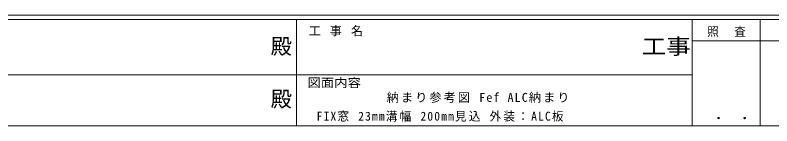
# Model space of a CAD drawing. Units: millimetres, scale not verified. Extents: x -841 to 746, y -594 to 534.
# Drawn here: x -250.5 to 247.5, y -594 to -521.2 of the extents above; entities that cross this region are included whole.
import ezdxf
from ezdxf.enums import TextEntityAlignment as Align

# ---------------------------------------------------------------- set-up
doc = ezdxf.new("R2010")
doc.units = ezdxf.units.MM
doc.header["$LTSCALE"] = 2
doc.layers.add('0-1_YKK_ZWAK', color=7, linetype='Continuous', lineweight=9)
doc.layers.add('0-2_USER1', color=4, linetype='Continuous')
doc.styles.add('ＭＳ ゴシック', font='')
doc.styles.get('ＭＳ ゴシック').set_extended_font_data('MS Gothic')

msp = doc.modelspace()

# ---------------------------------------------------------------- linework, layer by layer
at = {"layer": '0-1_YKK_ZWAK'}
for p, q in [((704.6, -521.2), (-835.4, -521.2)), ((629, -524), (-835.4, -524)), ((-65.4, -524), (-65.4, -594)), ((195, -524), (195, -594)), ((239.8, -524), (239.8, -594)), ((331.368, -537.999), (195, -537.999)), ((-320.2, -560.399), (-62.6, -560.399)), ((-62.6, -560.399), (195, -560.399)), ((-835.4, -594), (629, -594))]:
    msp.add_line(p, q, dxfattribs=at)

# ---------------------------------------------------------------- texts
at = {"layer": '0-1_YKK_ZWAK', "color": 2, "style": 'ＭＳ ゴシック'}
for p in [(-82.363, -549.913), (-82.363, -584.556)]:
    msp.add_text('殿', height=10.26, dxfattribs=at).set_placement(p, align=Align.BOTTOM_LEFT)
at = {"layer": '0-1_YKK_ZWAK', "color": 2, "style": 'ＭＳ ゴシック', "width": 1.15}
msp.add_text('工事', height=10.26, dxfattribs=at).set_placement((161.863, -549.913), align=Align.BOTTOM_LEFT)
at = {"layer": '0-1_YKK_ZWAK', "style": 'ＭＳ ゴシック', "width": 1.1}
msp.add_text('図面内容', height=5.865, dxfattribs=at).set_placement((-58.165, -570.297), align=Align.BOTTOM_LEFT)
at = {"layer": '0-1_YKK_ZWAK', "color": 3, "style": 'ＭＳ ゴシック', "width": 1.15}
msp.add_text(' ． ．', height=7.331, dxfattribs=at).set_placement((203.91, -591.892), align=Align.BOTTOM_LEFT)
at = {"layer": '0-1_YKK_ZWAK', "char_height": 5.865, "attachment_point": 7, "style": 'ＭＳ ゴシック'}
for s, insert in [('\\T1.16;工\\~事\\~名', (-57.376, -535.066)), ('\\T1.17;\\W0.95;照\\~\\~査', (204.978, -535.56))]:
    msp.add_mtext(s, dxfattribs=dict(at, insert=insert))
at = {"layer": '0-2_USER1', "color": 7, "char_height": 5.865, "attachment_point": 7, "style": 'ＭＳ ゴシック'}
for s, insert in [('\\T1.17;納まり参考図\\~Fef\\~ALC納まり\\~', (-5.966, -578.898)), ('\\T1.2;\\W0.95;FIX窓\\~23mm溝幅\\~200mm見込\\~外装：ALC板\\~', (-52.086, -591.249))]:
    msp.add_mtext(s, dxfattribs=dict(at, insert=insert))

doc.saveas('drawing.dxf')
